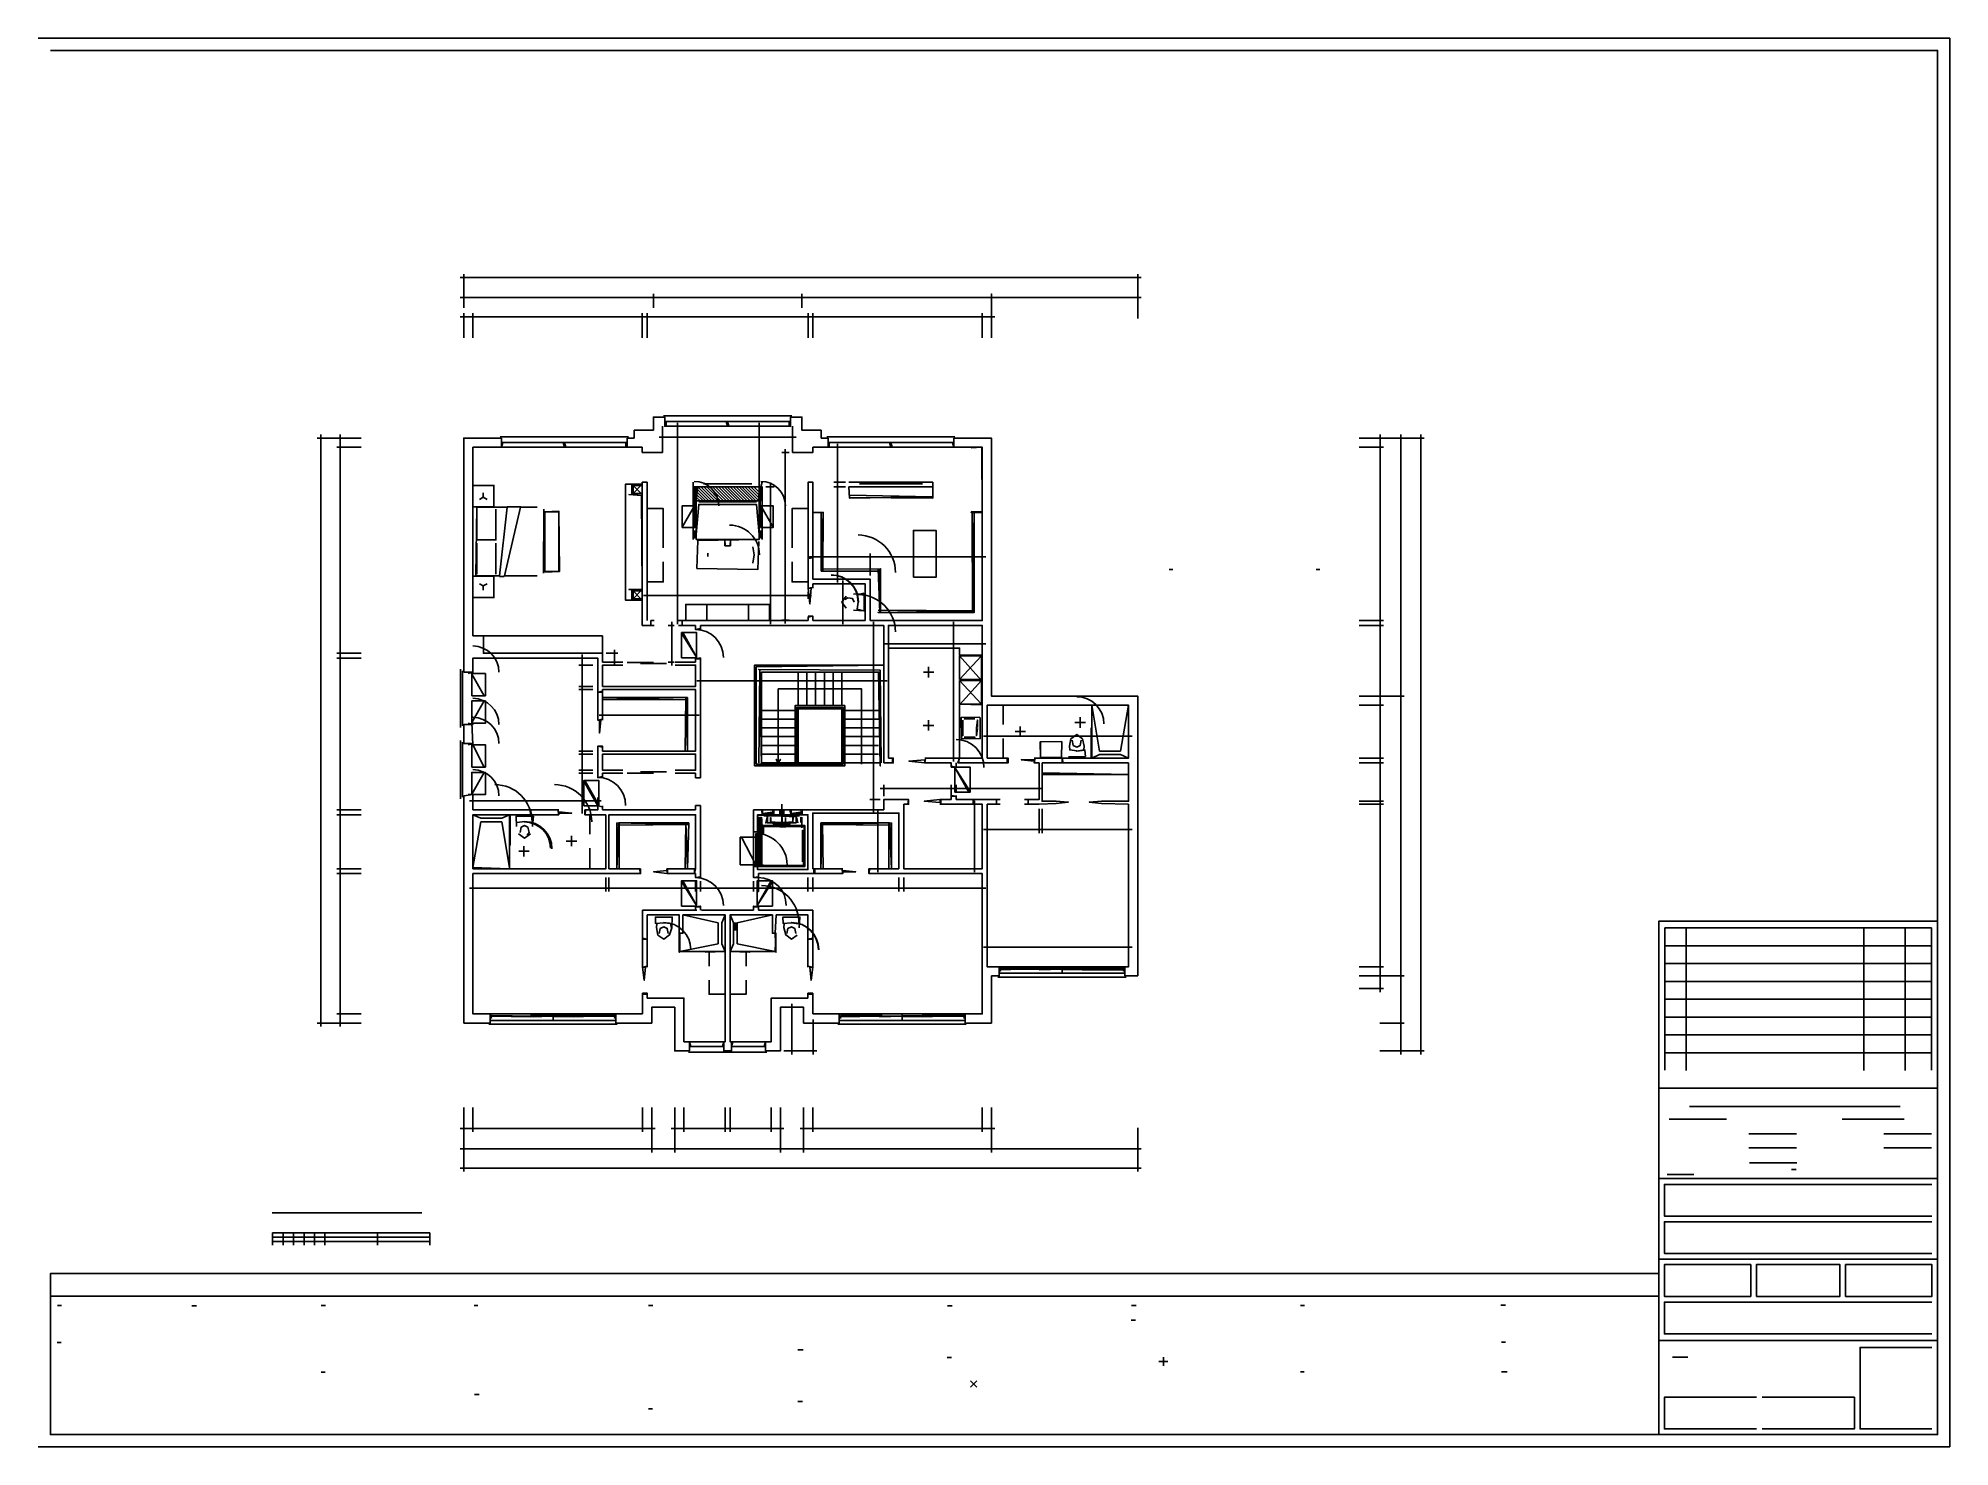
# Model space of a CAD drawing. Header units: metres. Extents: x 58 to 2247, y 57 to 1671.
import ezdxf

# ---------------------------------------------------------------- set-up
doc = ezdxf.new("R2010")
doc.units = ezdxf.units.M
for name, color, linetype in [('interior door main', 3, 'CONTINUOUS'), ('main floor exterior line', 2, 'CONTINUOUS'), ('main floor interior line', 6, 'CONTINUOUS'), ('side window main', 5, 'CONTINUOUS')]:
    doc.layers.add(name, color=color, linetype=linetype)

msp = doc.modelspace()

# ---------------------------------------------------------------- linework, layer by layer
at = {"layer": 'interior door main'}
for points in [[(1920.3, 229.3), (2019.2, 229.3), (2019.2, 265.7), (1920.3, 265.7), (1920.3, 229.3)], [(2025.6, 229.3), (2121.3, 229.3), (2121.3, 265.7), (2025.6, 265.7), (2025.6, 229.3)], [(2127.7, 229.3), (2226.7, 229.3), (2226.7, 265.7), (2127.7, 265.7), (2127.7, 229.3)]]:
    msp.add_lwpolyline(points, dxfattribs=at)
for centre, radius in [((809.1, 1134.9), 28), ((885.4, 1134.9), 28), ((849.6, 1078.8), 34), ((996.7, 1058.7), 42.8), ((965.9, 1024.4), 31.2), ((966, 1024.7), 31.2), ((996.7, 990.5), 42.8), ((810.4, 961.3), 32), ((555.4, 944.4), 30), ((555.4, 884.4), 30), ((1247.1, 885.1), 31.2), ((555.4, 862.7), 30), ((1108.9, 835.3), 32), ((555.4, 802.7), 30), ((580.6, 772.8), 42.8), ((648.8, 772.8), 42.8), ((698.4, 791.8), 32), ((614.4, 742.8), 30), ((614.8, 742.1), 31.2), ((615, 742.8), 30), ((879.6, 723.7), 35.8), ((810.4, 677.1), 32), ((882.4, 677.1), 32), ((886.2, 657.1), 42.8), ((774, 626.4), 31.2), ((920.1, 626.4), 31.2), ((920.4, 626.4), 31.2)]:
    msp.add_arc(centre, radius, 0, 90, dxfattribs=at)
at = {"layer": 'main floor exterior line'}
for points in [[(71.7, 1656.5), (2233.1, 1656.5), (2233.1, 71.1), (71.7, 71.1), (1913.8, 71.1), (1913.8, 272.1), (2233.1, 272.1), (2233.1, 71.1)], [(541, 1396.3), (1321, 1396.3)], [(545, 1372.3), (545, 1400.3)], [(1317, 1372.3), (1317, 1400.3)], [(541, 1373.6), (766.3, 1373.6)], [(545, 1361.6), (545, 1377.6)], [(758.3, 1373.6), (936.3, 1373.6)], [(762.3, 1377.6), (762.3, 1361.6)], [(928.3, 1373.6), (1153.5, 1373.6)], [(932.3, 1377.6), (932.3, 1361.6)], [(1145.5, 1373.6), (1321, 1373.6)], [(1149.5, 1361.6), (1149.5, 1377.6), (1149.5, 1349.6)], [(1317, 1349.6), (1317, 1377.6)], [(541, 1351.5), (559.5, 1351.5)], [(545, 1327.5), (545, 1355.5)], [(551.5, 1351.5), (753.5, 1351.5)], [(555.5, 1355.5), (555.5, 1327.5)], [(745.5, 1351.5), (759, 1351.5)], [(749.5, 1355.5), (749.5, 1327.5)], [(751, 1351.5), (943.5, 1351.5)], [(755, 1355.5), (755, 1327.5)], [(935.5, 1351.5), (949, 1351.5)], [(939.5, 1355.5), (939.5, 1327.5)], [(941, 1351.5), (1143, 1351.5)], [(945, 1355.5), (945, 1327.5)], [(1135, 1351.5), (1153.5, 1351.5)], [(1139, 1355.5), (1139, 1327.5)], [(1149.5, 1327.5), (1149.5, 1355.5)], [(545, 944.4), (545, 1212.5), (588.3, 1212.5)], [(733.8, 1214), (586.8, 1214)], [(588.3, 1207.5), (732.3, 1207.5)], [(732.3, 1202), (588.3, 1202), (555.5, 1202), (555.5, 986)], [(579.6, 1054.4), (579.6, 1029.8), (555.5, 1029.8), (555.5, 1054.6), (555.5, 1133.3), (555.5, 1158.2), (579.6, 1158.2), (579.6, 1133.6)], [(571.7, 1142.3), (567.4, 1144.8), (563.1, 1142.3)], [(567.4, 1144.8), (567.4, 1149.7)], [(559, 1054.6), (560.1, 1133.3), (594.9, 1133.3), (586.1, 1054.6), (560.1, 1054.6)], [(581.8, 1131.2), (581.8, 1095.8), (559.9, 1095.8), (559.9, 1131.2)], [(629.3, 1054.6), (591.7, 1054.6), (610.2, 1133.3), (629.3, 1133.3)], [(594.9, 1133.9), (610.3, 1133.9)], [(636.6, 1131), (636.5, 1057.6)], [(637.3, 1059.7), (637.3, 1128), (637.3, 1060.1), (653.9, 1059.7), (653.9, 1128), (638.1, 1128), (653.9, 1128.8), (654.8, 1059.7), (638.1, 1058.8)], [(559.9, 1092.2), (559.9, 1056.8)], [(581.8, 1092.2), (581.8, 1056.8)], [(591.5, 1054.1), (586.1, 1054.1)], [(1521.4, 1061.9), (1525.5, 1061.9)], [(567.4, 1038.2), (567.4, 1043.2), (563.1, 1045.7)], [(571.7, 1045.7), (567.4, 1043.2)], [(555.5, 986), (567.5, 986)], [(561.5, 986), (704.1, 986)], [(567.5, 986), (567.5, 966), (704.1, 966), (704.1, 986)], [(783.3, 952), (783.3, 1002)], [(795.8, 989.7), (811.8, 961.5), (794.5, 988.9)], [(680.8, 964.5), (680.8, 948.5)], [(717.7, 970), (717.7, 952)], [(541.5, 880.9), (541.5, 947.9)], [(543.5, 882.8), (543.5, 945.9)], [(550.1, 942.8), (555.5, 944.4), (545, 944.4)], [(568.5, 917.3), (554.2, 942.1)], [(698.5, 889.5), (698.5, 960.5), (555.5, 960.5), (555.5, 942.8)], [(692.8, 960.5), (676.8, 960.5)], [(676.8, 952.5), (692.8, 952.5)], [(680.8, 850), (680.8, 928), (680.8, 952.5)], [(704.1, 956), (727.3, 956)], [(727.3, 952.5), (704.1, 952.5), (704.1, 928), (810.5, 928), (810.5, 952.5), (787.3, 952.5)], [(762.4, 955.6), (732.4, 955.6)], [(777.3, 954.3), (747.3, 954.3)], [(787.3, 956), (810.5, 956)], [(816.1, 960.8), (816.1, 823.5)], [(704.1, 889.5), (704.1, 924.5), (810.5, 924.5), (810.5, 854), (704.1, 854)], [(812.1, 934.5), (1030.1, 934.5)], [(568.5, 911.4), (554.2, 886.6), (555.5, 861.2), (568.5, 835.6)], [(704.1, 915.2), (801.3, 915.2), (704.1, 913.2), (801.3, 912.6)], [(801.3, 915.2), (801.3, 854), (799.3, 915.2), (798.6, 854)], [(550.1, 885.9), (555.5, 884.4), (545, 884.4), (545, 862.6), (555.5, 862.6), (550.1, 861.2)], [(700.1, 895.3), (814.5, 895.3)], [(541.5, 799.1), (541.5, 866.1)], [(543.5, 801.2), (543.5, 864.1)], [(680.8, 854.5), (680.8, 828)], [(698.5, 859.5), (698.5, 823.7)], [(680.8, 832.5), (680.8, 782.5)], [(787.3, 832), (810.5, 832), (810.5, 850.5), (704.1, 850.5), (704.1, 832), (727.3, 832)], [(568.5, 829.6), (554.2, 804.8)], [(698.5, 791.2), (682.5, 819.5)], [(683.8, 820.2), (699.8, 792)], [(727.3, 828.5), (704.1, 828.5)], [(762.4, 828.8), (732.4, 828.8)], [(810.5, 828.5), (787.3, 828.5)], [(545, 802.6), (555.5, 804.1), (555.5, 786.5)], [(545, 802.6), (545, 542.5)], [(550.1, 804.1), (555.5, 804.1)], [(702.5, 796.8), (551.5, 796.8)], [(555.5, 794.3), (555.5, 800.8)], [(555.5, 786.5), (653.8, 786.5)], [(653.8, 781), (555.5, 781), (555.5, 719.2), (707.8, 719.2), (707.8, 781)], [(555.5, 781), (597.5, 781), (597.5, 719.2), (555.5, 720.5), (564.6, 773)], [(555.5, 781), (564.6, 777), (588.6, 777), (597.5, 781)], [(588.6, 773), (564.6, 773)], [(597.5, 720.5), (588.6, 773)], [(598.3, 781), (598.3, 746.5), (597.5, 781)], [(605.6, 767.4), (605.1, 779.5), (624.5, 779.5), (623.8, 767.4)], [(614.8, 773.3), (606.4, 772.2)], [(617.6, 757.5), (619.8, 760.9), (618.6, 766.7), (614.6, 768.6), (610.7, 766.7), (609.6, 760.9)], [(621.8, 786.5), (621.8, 781), (620.8, 786.5)], [(624.1, 772.1), (624.8, 779.3)], [(707.8, 781), (683.8, 781)], [(689.3, 781), (689.3, 758.8)], [(704.1, 786.5), (810.5, 786.5)], [(747.5, 719.2), (711.3, 719.2), (711.3, 781), (810.5, 781), (810.5, 719.2), (777.5, 719.2)], [(798.6, 719.2), (799.3, 771.7), (801.3, 719.2), (802.8, 771.7), (722.5, 771.7), (720.5, 719.2), (720.5, 771.7), (802.8, 769.7), (720.5, 769.2)], [(723.2, 771.7), (723.2, 719.2)], [(816.1, 786.5), (816.1, 709)], [(881.5, 721.6), (881.5, 761.4), (882.8, 721.7), (882.8, 768.8)], [(934.3, 767.2), (887, 767.7), (935.7, 768.8), (935.7, 721.7), (934.8, 768.8), (934.3, 721.7)], [(888.8, 779.9), (929.7, 779.9)], [(892.9, 771.8), (925.6, 771.8)], [(925.6, 778.5), (893.1, 780.3), (927.3, 780.3)], [(921.5, 772), (897.1, 772)], [(919.3, 771), (899.3, 771), (919, 770.6)], [(607.9, 759), (614.7, 754.3), (621.5, 759)], [(614, 745.2), (614, 733.2)], [(863.2, 755.3), (879.7, 723.5), (879.7, 759.5)], [(877, 761.4), (877, 721.6), (877.1, 761.4), (877.1, 722)], [(933, 727.2), (933, 763.2), (933.3, 727.2)], [(620, 739.2), (608, 739.2)], [(747.5, 713.7), (555.5, 713.7), (555.5, 553), (749.8, 553)], [(555.5, 709.1), (555.5, 693.1)], [(707.8, 693.1), (707.8, 709.1)], [(711.3, 693.1), (711.3, 709.1)], [(810.5, 713.7), (777.5, 713.7), (762.5, 715.7), (777.5, 717.2)], [(816.1, 709), (810.5, 709), (816.1, 710)], [(810.5, 693.1), (810.5, 705)], [(816.1, 693.1), (816.1, 705)], [(882.5, 710), (877, 709), (882.5, 709.1), (882.5, 693.1), (882.5, 705.1)], [(877, 693.1), (877, 705)], [(939.3, 709.1), (939.3, 693.1)], [(979.2, 719.2), (944.8, 719.2)], [(944.8, 709.1), (944.8, 693.1)], [(947.2, 719.2), (947.2, 713.7)], [(1043.5, 709.1), (1043.5, 693.1)], [(1049, 709.1), (1049, 693.1)], [(551.5, 697.1), (711.8, 697.1)], [(707.3, 697.1), (814.5, 697.1)], [(806.5, 697.1), (820.1, 697.1)], [(812.1, 697.1), (881, 697.1)], [(873, 697.1), (886.5, 697.1)], [(878.5, 697.1), (943.3, 697.1)], [(940.8, 697.1), (1047.5, 697.1)], [(1045, 697.1), (1143, 697.1)], [(812.1, 671.7), (749.8, 671.7), (749.8, 617)], [(755.3, 571), (797.3, 571), (797.3, 521), (844.5, 521), (844.5, 666.3), (796.1, 666.3), (844.5, 666.3), (796.1, 666.3), (836.5, 657.2)], [(755.3, 606.5), (755.3, 666.3), (791.8, 666.3)], [(836.5, 633.2), (792.6, 624.3), (844.5, 624.3), (844.5, 666.3)], [(817.5, 671.7), (877, 671.7)], [(858.1, 633.2), (901.9, 624.3), (850.1, 624.3), (850.1, 666.3), (898.5, 666.3), (850.1, 666.3), (850.1, 521), (897.3, 521), (897.3, 571), (939.3, 571)], [(898.5, 666.3), (858.1, 657.2)], [(944.8, 617), (944.8, 671.7), (882.5, 671.7)], [(939.3, 606.5), (939.3, 666.3), (902.7, 666.3)], [(2233.1, 659), (1913.7, 659), (1913.8, 467.7), (2233.1, 467.7)], [(670.4, 551), (717.9, 551), (670.4, 549.5), (624.4, 550.3), (576.9, 551), (624.4, 549.5)], [(621.4, 551), (673.4, 551), (621.4, 549.5), (576.9, 550.3)], [(673.4, 550.3), (717.9, 550.3)], [(719.4, 542.5), (760.3, 542.5), (760.3, 560.5), (786.8, 560.5), (786.8, 510.5), (803.8, 510.5)], [(545, 542.5), (575.4, 542.5)], [(720.9, 541), (573.9, 541)], [(575.4, 545.5), (719.4, 545.5)], [(844.5, 521), (797.3, 521)], [(802.3, 509), (892.3, 509)], [(803.8, 515.5), (842.8, 515.5)], [(851.8, 515.5), (890.8, 515.5)], [(1913.8, 272.1), (1913.8, 364.2), (2233.1, 364.2), (2233.1, 467.7), (1913.7, 467.7), (1913.8, 364.2)], [(545, 445.7), (545, 417.7)], [(555.5, 417.7), (555.5, 445.7)], [(749.8, 417.7), (749.8, 445.7)], [(760.3, 445.7), (760.3, 417.7)], [(786.8, 445.7), (786.8, 417.7)], [(797.3, 417.7), (797.3, 445.7)], [(844.5, 417.7), (844.5, 445.7)], [(850.1, 417.7), (850.1, 445.7)], [(897.3, 417.7), (897.3, 445.7)], [(907.7, 445.7), (907.7, 417.7)], [(934.3, 445.7), (934.3, 417.7)], [(944.8, 417.7), (944.8, 445.7)], [(1139, 417.7), (1139, 445.7)], [(1149.5, 445.7), (1149.5, 417.7)], [(541, 421.7), (559.5, 421.7)], [(545, 422.3), (545, 394.3)], [(551.5, 421.7), (753.8, 421.7)], [(745.8, 421.7), (764.3, 421.7)], [(760.3, 394.3), (760.3, 422.3)], [(782.8, 421.7), (801.3, 421.7)], [(786.8, 394.3), (786.8, 422.3)], [(793.3, 421.7), (848.5, 421.7)], [(840.5, 421.7), (854.1, 421.7)], [(846.1, 421.7), (901.3, 421.7)], [(893.3, 421.7), (911.7, 421.7)], [(907.7, 394.3), (907.7, 422.3)], [(930.3, 421.7), (948.8, 421.7)], [(934.3, 394.3), (934.3, 422.3)], [(940.8, 421.7), (1143, 421.7)], [(1135, 421.7), (1153.5, 421.7)], [(1149.5, 394.3), (1149.5, 422.3)], [(1317, 422.3), (1317, 394.3)], [(541, 398.3), (764.3, 398.3)], [(545, 400.3), (545, 372.3)], [(756.3, 398.3), (790.8, 398.3)], [(782.8, 398.3), (911.7, 398.3)], [(903.7, 398.3), (938.3, 398.3)], [(930.3, 398.3), (1153.5, 398.3)], [(1145.5, 398.3), (1321, 398.3)], [(1317, 400.3), (1317, 372.3)], [(541, 376.3), (1321, 376.3)], [(2226.7, 357.7), (1920.3, 357.7), (1920.3, 321.3), (2226.7, 321.3)], [(2233.1, 364.2), (2233.1, 272.1)], [(2226.7, 314.9), (1920.3, 314.9), (1920.3, 278.5), (2226.7, 278.5)], [(326.1, 287.9), (326.1, 302.1), (338.1, 302.1), (326.1, 302.1)], [(338.1, 297), (326.1, 297), (338.1, 297), (326.1, 297), (338.1, 297), (350.1, 297)], [(326.1, 292.1), (338.1, 292.1), (326.1, 292.1)], [(362.1, 302.1), (350.1, 302.1), (338.1, 302.1), (338.1, 287.9)], [(338.1, 297), (338.1, 292.1), (350.1, 292.1), (338.1, 292.1), (338.1, 297), (350.1, 297), (338.1, 297), (350.1, 297), (350.1, 302.1), (338.1, 302.1), (338.1, 297), (338.1, 302.1)], [(362.1, 287.9), (362.1, 302.1), (350.1, 302.1), (350.1, 287.9)], [(350.1, 297), (350.1, 292.1), (350.1, 297), (350.1, 302.1)], [(374.1, 297), (386.1, 297), (374.1, 297), (386.1, 297), (374.1, 297), (362.1, 297), (350.1, 297), (362.1, 297), (350.1, 297), (362.1, 297)], [(350.1, 292.1), (362.1, 292.1), (350.1, 292.1)], [(374.1, 297), (374.1, 292.1), (374.1, 297), (374.1, 302.1), (362.1, 302.1), (374.1, 302.1), (374.1, 297), (362.1, 297), (374.1, 297), (362.1, 297), (362.1, 302.1), (362.1, 297), (362.1, 292.1), (374.1, 292.1), (362.1, 292.1), (362.1, 297)], [(386.1, 287.9), (386.1, 302.1), (374.1, 302.1), (374.1, 287.9)], [(386.1, 302.1), (374.1, 302.1)], [(374.1, 292.1), (386.1, 292.1), (374.1, 292.1)], [(446.1, 302.1), (386.1, 302.1), (446.1, 302.1), (446.1, 287.9)], [(386.1, 297), (386.1, 302.1), (386.1, 297), (386.1, 302.1), (386.1, 297), (386.1, 292.1), (386.1, 297), (386.1, 292.1), (386.1, 297)], [(446.1, 297), (506.1, 297), (446.1, 297), (506.1, 297), (446.1, 297), (386.1, 297), (446.1, 297), (386.1, 297), (446.1, 297)], [(446.1, 292.1), (506.1, 292.1), (446.1, 292.1), (386.1, 292.1), (446.1, 292.1)], [(506.1, 302.1), (446.1, 302.1), (506.1, 302.1), (506.1, 287.9)], [(446.1, 297), (446.1, 302.1), (446.1, 297), (446.1, 292.1), (446.1, 297)], [(506.1, 297), (506.1, 302.1), (506.1, 297), (506.1, 292.1), (506.1, 297)], [(2019.2, 265.7), (1920.3, 265.7), (1920.3, 229.3), (2019.2, 229.3)], [(2025.6, 265.7), (2121.3, 265.7), (2121.3, 229.3), (2025.6, 229.3)], [(2127.7, 265.7), (2226.7, 265.7), (2226.7, 229.3), (2127.7, 229.3)], [(71.7, 71.1), (71.7, 255.4), (1913.8, 255.4)], [(71.7, 229.7), (1913.8, 229.7)], [(2226.7, 222.8), (1920.3, 222.8), (1920.3, 186.4), (2226.7, 186.4)], [(556.9, 218.8), (561.3, 218.8)], [(2226.7, 170.9), (2144.3, 170.9), (2144.3, 114), (2144.3, 77.5), (2226.7, 77.5)], [(557.2, 117), (562.6, 117)], [(2025.9, 113.9), (1920.3, 113.9), (1920.3, 77.5), (2025.9, 77.5)], [(2032.3, 113.9), (2137.8, 113.9), (2137.8, 77.5), (2032.3, 77.5)]]:
    msp.add_lwpolyline(points, dxfattribs=at)
at = {"layer": 'main floor interior line'}
for points in [[(57.7, 1670.5), (2247.1, 1670.5), (2247.1, 57.1), (57.7, 57.1)], [(954.3, 1212.5), (954.3, 1221.5), (932.3, 1221.5), (932.3, 1236.5), (919.3, 1236.5), (919.3, 1226), (775.3, 1226), (775.3, 1236.5), (762.3, 1236.5), (762.3, 1221.5), (740.3, 1221.5), (740.3, 1212.5)], [(773.8, 1238), (920.8, 1238)], [(919.3, 1231.5), (775.3, 1231.5)], [(776.8, 1231.5), (776.8, 1226)], [(790, 1230), (790, 999.5)], [(848.8, 1226), (847.3, 1231.5), (847.3, 1226), (845.8, 1231.5)], [(883.5, 1230), (883.5, 1158), (883.3, 1100)], [(917.7, 1226), (917.7, 1231.5)], [(405.3, 1212.5), (377.3, 1212.5)], [(381.3, 1216.5), (381.3, 538.5)], [(427.5, 1212.5), (399.5, 1212.5)], [(403.5, 1216.5), (403.5, 1198)], [(403.5, 1206), (403.5, 962)], [(588.3, 1212.5), (588.3, 1202), (589.8, 1207.5)], [(661.8, 1202), (660.3, 1207.5), (660.3, 1202), (658.8, 1207.5)], [(730.8, 1207.5), (730.8, 1202)], [(749.5, 1202), (732.3, 1202), (732.3, 1212.5)], [(732.3, 1212.5), (740.3, 1212.5)], [(772.8, 1226), (772.8, 1196), (749.5, 1196)], [(768.8, 1213.6), (925.7, 1213.6)], [(772.8, 1213.6), (772.8, 1217.6)], [(794.3, 1226), (786, 1226)], [(945, 1196), (921.7, 1196), (921.7, 1226)], [(921.7, 1213.6), (921.7, 1217.6)], [(962.3, 1212.5), (962.3, 1202), (945, 1202)], [(954.3, 1212.5), (962.3, 1212.5)], [(960.8, 1214), (1107.7, 1214)], [(1106.3, 1207.5), (962.3, 1207.5)], [(963.7, 1207.5), (963.7, 1202)], [(973.1, 1206), (973.1, 1158)], [(1035.7, 1202), (1034.3, 1207.5), (1034.3, 1202), (1032.8, 1207.5)], [(1106.3, 1212.5), (1106.3, 1202), (1104.8, 1207.5)], [(1317, 596.5), (1317, 917), (1149.5, 917), (1149.5, 1212.5), (1106.3, 1212.5)], [(1570.5, 1212.5), (1598.5, 1212.5)], [(1594.3, 1212.5), (1622.3, 1212.5)], [(1594.5, 1216.5), (1594.5, 1198)], [(1594.5, 1206), (1594.5, 999.5)], [(1617.1, 1212.5), (1645.1, 1212.5)], [(1618.3, 1216.5), (1618.3, 913)], [(1641.1, 1216.5), (1641.1, 506.5)], [(399.5, 1202), (427.5, 1202)], [(749.5, 1196), (749.5, 1202)], [(917.7, 1196), (909.2, 1196)], [(913.2, 1200), (913.2, 1000)], [(945, 1202), (945, 1196), (939.5, 1196)], [(1010.5, 1003.5), (1139, 1003.5), (1139, 1202), (1106.3, 1202), (962.3, 1202)], [(974.3, 1202), (969.1, 1202)], [(1126.1, 1202), (1139, 1202), (1126.1, 1201.3)], [(1139, 1202), (1139, 1128), (1138.4, 1201.3)], [(1598.5, 1202), (1570.5, 1202)], [(755, 1003.5), (755, 1162), (749.5, 1162), (749.5, 998), (759.2, 998), (759.2, 1003.5)], [(807.8, 1162), (807.8, 1156.5)], [(886.9, 1162), (885.5, 1156.5), (884.7, 1134.8), (883.3, 1156.5), (883.1, 1140.5), (867.1, 1156.5)], [(896.5, 1160.5), (896.5, 999.5)], [(1010.5, 1003.5), (1010.5, 1051), (945, 1051), (945, 1162), (939.5, 1162), (939.5, 1040.5), (941.5, 1022.5), (943, 1040.5), (939.5, 1040.5), (945, 1041.5)], [(969.1, 1162), (982.2, 1162)], [(973.1, 1166), (973.1, 1152.5)], [(973.1, 1160.5), (973.1, 1047)], [(1082.3, 1156.5), (1082.3, 1162), (986.2, 1162)], [(737.5, 1159.7), (730.3, 1159.7), (730.3, 1026.9), (737.5, 1026.9)], [(749.5, 1158.2), (739, 1158.2), (749.5, 1147.7), (749.5, 1038.9), (748.8, 1146.9), (734.3, 1147.7), (748.8, 1146.9), (737.5, 1147.7), (737.5, 1159.7), (749.5, 1159.7), (739, 1149.2), (749.5, 1149.2)], [(739, 1149.2), (739, 1158.2)], [(807.8, 1096.5), (807.8, 1156.5), (886.9, 1156.5), (886.9, 1096.5)], [(809.9, 1134.8), (809.9, 1156.5), (809.2, 1134.8)], [(811.3, 1156.5), (811.3, 1100)], [(829.3, 1140.5), (813.3, 1156.5), (811.3, 1140.5)], [(825.9, 1140.5), (811.3, 1155.1)], [(822.5, 1140.5), (811.3, 1151.7)], [(819.2, 1140.5), (811.3, 1148.4)], [(815.8, 1140.5), (811.3, 1145)], [(811.3, 1140.5), (883.3, 1140.5)], [(814.3, 1139.5), (880.3, 1139.5)], [(832.6, 1140.5), (816.6, 1156.5)], [(819.8, 1160), (874.9, 1160)], [(836, 1140.5), (820, 1156.5)], [(839.3, 1140.5), (823.3, 1156.5)], [(842.7, 1140.5), (826.7, 1156.5)], [(846.1, 1140.5), (830.1, 1156.5)], [(849.4, 1140.5), (833.4, 1156.5)], [(852.9, 1140.5), (836.9, 1156.5)], [(856.2, 1140.5), (840.2, 1156.5)], [(859.6, 1140.5), (843.6, 1156.5)], [(862.9, 1140.5), (846.9, 1156.5)], [(866.3, 1140.5), (850.3, 1156.5)], [(869.7, 1140.5), (853.7, 1156.5)], [(873, 1140.5), (857, 1156.5)], [(876.4, 1140.5), (860.4, 1156.5)], [(879.7, 1140.5), (863.7, 1156.5)], [(883.3, 1143.7), (870.5, 1156.5)], [(883.3, 1147.1), (873.9, 1156.5)], [(883.3, 1150.4), (877.3, 1156.5)], [(890.9, 1156.5), (900.5, 1156.5)], [(969.1, 1156.5), (982.2, 1156.5)], [(986.9, 1147.2), (1081.7, 1145.2), (986.9, 1143.5), (986.2, 1156.5), (1082.3, 1156.5), (1082.3, 1143.5), (986.9, 1144.6)], [(998.2, 1160), (1070.3, 1160)], [(773.5, 1086.8), (773.5, 1131.7), (755, 1131.7)], [(795.2, 1110.5), (809.2, 1134.8)], [(811.3, 1102), (814.3, 1136.5), (880.3, 1136.5), (883.3, 1102)], [(899.5, 1110.5), (885.5, 1134.8)], [(921.1, 1086.8), (921.1, 1131.7), (939.6, 1131.7)], [(954.4, 1060.2), (954.4, 1127.4), (956.4, 1060.2), (956.9, 1127.4), (945, 1127.4)], [(1019.7, 1015.4), (1129.7, 1014.8), (1019.7, 1012.8), (1129.7, 1012.8), (1129.7, 1127.4), (1127.7, 1012.8), (1127.2, 1127.4)], [(1139, 1127.4), (1126.1, 1127.4), (1139, 1128), (1126.1, 1128.6)], [(809.2, 1106.8), (809.2, 1097.9), (809.9, 1106.8)], [(811.3, 1102), (811.3, 1096.5)], [(811.3, 1096.5), (883.3, 1096.5), (813.2, 1095.3), (812.1, 1063.2), (881.9, 1062), (883, 1094.2)], [(850.3, 1089.2), (844.3, 1089.2), (844.1, 1096.5), (844.1, 1089.2), (850.5, 1089.2), (850.5, 1096.5), (850.3, 1089.2)], [(883.3, 1096.5), (883.3, 1102)], [(885.5, 1106.8), (885.5, 1097.9), (884.7, 1106.8)], [(1060.1, 1053.1), (1086.1, 1053.1), (1086.1, 1106.8), (1060.1, 1106.8)], [(824.8, 1076.7), (824.8, 1080.7)], [(876.2, 1069.4), (877.6, 1078.8), (876.2, 1088.1)], [(939.5, 1074.5), (945, 1075.5), (941, 1076.3), (1014.5, 1076.3)], [(945, 1055), (945, 1080.3)], [(1006.5, 1076.3), (1143, 1076.3)], [(1010.5, 1080.3), (1010.5, 1055)], [(1139, 1076.3), (1139, 1080.3)], [(755, 1047.7), (773.5, 1047.7), (773.5, 1070.6)], [(939.6, 1047.7), (921.1, 1047.7), (921.1, 1070.6)], [(1022.4, 1012.8), (1022.4, 1062.8), (954.4, 1062.2), (1022.4, 1062.8)], [(1022.4, 1060.2), (954.4, 1060.2)], [(1021.7, 1062.8), (1021.7, 1012.8), (1019.7, 1062.8)], [(1353, 1061.9), (1357.2, 1061.9)], [(749.5, 1028.4), (739, 1028.4), (749.5, 1038.9), (734.3, 1038.9), (748.8, 1039.6), (737.5, 1038.9), (737.5, 1026.9), (749.5, 1026.9), (739, 1037.4), (749.5, 1037.4)], [(739, 1037.4), (739, 1028.4)], [(751, 1032.3), (943.5, 1032.3)], [(755, 1031.9), (755, 1036.3)], [(939.5, 1036.5), (939.5, 1028.3)], [(1005, 1003.5), (1005, 1045.5), (945, 1045.5)], [(945, 1045.5), (945, 1040.5)], [(977.1, 1045.5), (983.3, 1045.5)], [(982.9, 1031.4), (978.2, 1024.6), (982.9, 1017.8)], [(979.3, 1049.5), (979.3, 999.5)], [(992.4, 1024.7), (990.5, 1028.6), (984.8, 1029.7), (981.4, 1027.6)], [(991.3, 1015.4), (1003.5, 1014.8), (1003.5, 1034.2), (991.3, 1033.7)], [(1003.1, 1014.5), (995.7, 1016.4), (996.7, 1024.7), (995.7, 1032.8), (1003.1, 1034.7)], [(799.3, 1003.5), (799.3, 1022), (895.3, 1022), (895.3, 1003.5)], [(823.3, 1022), (823.3, 1003.5)], [(871.3, 1022), (871.3, 1003.5)], [(939.5, 1008.5), (945, 1008.5), (939.5, 1007.5), (939.5, 1003.5)], [(945, 1008.5), (945, 1003.5)], [(1594.5, 1007.5), (1594.5, 994)], [(759.2, 1003.5), (763.3, 1003.5)], [(763.3, 998), (759.2, 998)], [(786, 998), (779.3, 998)], [(791, 1003.5), (795.2, 1003.5), (795.2, 998), (791, 998)], [(939.5, 1003.5), (795.2, 1003.5)], [(795.2, 998), (810.5, 998)], [(816.1, 994.3), (810.5, 993.2), (816.1, 993.2), (816.1, 998)], [(810.5, 998), (810.5, 993.2)], [(816.1, 998), (1026.1, 998), (1026.1, 840.5)], [(890.9, 1003.5), (900.5, 1003.5)], [(917.7, 1004), (909.2, 1004)], [(945, 1003.5), (1005, 1003.5)], [(977.1, 1003.5), (983.3, 1003.5)], [(1014.3, 836.5), (1014.3, 1002)], [(1014.3, 998), (1018.3, 998)], [(1031.5, 846), (1031.5, 998), (1139, 998), (1139, 846), (1073, 846)], [(1106.1, 1002), (1106.1, 842)], [(1598.5, 1003.5), (1570.5, 1003.5)], [(1598.5, 998), (1570.5, 998)], [(1594.5, 1002), (1594.5, 913)], [(399.5, 966), (427.5, 966)], [(403.5, 970), (403.5, 956.5)], [(403.5, 964.5), (403.5, 782.5)], [(704.1, 966), (704.1, 956)], [(708.1, 966), (721.7, 966)], [(1027.5, 976.7), (1143, 976.7)], [(1031.5, 972), (1113, 972), (1113, 963.7), (1139, 963.7)], [(399.5, 960.5), (427.5, 960.5)], [(680.8, 952.5), (680.8, 956.5)], [(708.1, 956), (721.7, 956)], [(786, 956), (779.3, 956)], [(816.1, 959.7), (810.5, 959.7), (816.1, 960.8)], [(810.5, 956), (810.5, 960.8)], [(880.1, 839), (880.1, 950.5), (1026.1, 952.5), (878.1, 952.5), (878.1, 837)], [(883, 840.5), (884.1, 946.5), (886.1, 837), (886.1, 944.5), (1020.1, 944.5), (1022.1, 837), (1022.1, 946.5), (883, 947.5), (1022.1, 946.5), (1023, 840.5)], [(928.1, 906), (928.1, 944.5)], [(938.1, 906), (938.1, 944.5)], [(948.1, 906), (948.1, 944.5)], [(958.1, 906), (958.1, 944.5)], [(968.1, 906), (968.1, 944.5)], [(978.1, 944.5), (978.1, 906)], [(1071.5, 944.4), (1083.5, 944.4)], [(1077.5, 950.4), (1077.5, 938.4)], [(1139, 907), (1113, 907.7), (1113, 934.8), (1138, 907.7), (1138, 936), (1138, 963), (1113, 936), (1113, 963), (1138, 934.8), (1113, 907), (1113, 846), (1111, 840.5), (1168.5, 840.5), (1168.5, 846), (1144.5, 846)], [(692.8, 928), (676.8, 928)], [(692.8, 924.5), (676.8, 924.5)], [(680.8, 924), (680.8, 928)], [(704.1, 921.5), (698.5, 921.5), (704.1, 922.5)], [(1000.8, 838.8), (1000.8, 925.2), (905.3, 925.2), (905.3, 840.5), (905.3, 850.4)], [(1113, 936), (1138, 936), (1113, 934.8)], [(1594.5, 921), (1594.5, 902.5)], [(1618.3, 921), (1618.3, 592.5)], [(924.5, 900.5), (886.1, 900.5)], [(981.5, 837), (924.5, 837), (924.5, 906), (981.5, 906)], [(979.5, 839), (926.5, 839), (926.5, 904), (979.5, 904)], [(978.1, 902.5), (978.1, 840.5), (928.1, 840.5), (928.1, 902.5), (978.1, 902.5)], [(1020.1, 900.5), (981.5, 900.5)], [(1198.5, 846), (1306.5, 846), (1306.5, 906.5), (1144.5, 906.5), (1144.5, 846)], [(1163, 884.3), (1163, 906.5)], [(1297.4, 854), (1273.4, 854), (1264.5, 906.5), (1264.5, 846), (1306.5, 846)], [(1306.5, 906.5), (1264.5, 906.5)], [(1306.5, 906.5), (1297.4, 854)], [(1598.5, 917), (1570.5, 917)], [(1598.5, 906.5), (1570.5, 906.5)], [(1622.3, 917), (1594.3, 917)], [(1594.5, 910.5), (1594.5, 842)], [(700.5, 889.5), (700.5, 874.5), (702.1, 889.5), (698.5, 889.5), (704.1, 890.5)], [(924.5, 890.5), (886.1, 890.5)], [(924.5, 880.5), (886.1, 880.5)], [(981.5, 890.5), (1020.1, 890.5)], [(981.5, 880.5), (1020.1, 880.5)], [(1071.3, 883.4), (1083.3, 883.4)], [(1077.3, 889.4), (1077.3, 877.4)], [(1136.6, 892.4), (1136.6, 868.3), (1115, 867.9), (1114.7, 892.4), (1136.3, 892.8)], [(1116.5, 889.2), (1116.5, 871.5), (1115.5, 889.2)], [(1130.6, 890.9), (1118.3, 890.9), (1130.6, 892)], [(1133.4, 880.8), (1133.4, 889.5), (1132.4, 880.7), (1132.4, 871.5), (1133.4, 880)], [(1176.5, 876.3), (1188.5, 876.3)], [(1182.5, 882.3), (1182.5, 870.3)], [(1257, 886.7), (1245, 886.7)], [(1251, 892.7), (1251, 880.7)], [(1263.7, 846), (1263.7, 880.5), (1264.5, 846)], [(692.8, 854), (676.8, 854)], [(704.1, 854), (704.1, 859.5), (698.5, 859.5), (704.1, 858.5)], [(924.5, 870.5), (886.1, 870.5)], [(924.5, 860.5), (886.1, 860.5)], [(981.5, 870.5), (1020.1, 870.5)], [(981.5, 860.5), (1020.1, 860.5)], [(1118.3, 869.8), (1130.8, 869.8), (1118.4, 868.7)], [(1140.5, 871.2), (1310.5, 871.2)], [(1144.5, 870.6), (1144.5, 875.2)], [(1163, 846), (1163, 868.2)], [(1205.8, 846.6), (1205.5, 864.5), (1230, 865.1), (1205.2, 864.5), (1205.8, 846.6), (1229.6, 846.6), (1230.2, 864.5), (1229.6, 846.6)], [(1257.3, 847.9), (1256.6, 855.1), (1247.1, 853.8), (1255.4, 855.4), (1255.6, 859.6), (1253.7, 868), (1247.2, 872.8), (1240.4, 868.1), (1238.7, 859.6), (1239.1, 855.4), (1247.1, 854.3)], [(1242.1, 866.3), (1243.2, 860.5), (1247.2, 858.6), (1251.1, 860.5), (1252.3, 866.3)], [(1306.5, 870.6), (1306.5, 875.2)], [(692.8, 850.5), (676.8, 850.5)], [(878.1, 837), (924.5, 837)], [(926.5, 839), (880.1, 839)], [(924.5, 850.5), (886.1, 850.5)], [(924.5, 840.5), (886.1, 840.5)], [(904.5, 841.3), (907.7, 844.4), (905.3, 840.5), (902.9, 844.4), (905.3, 840.5)], [(981.5, 850.5), (1020.1, 850.5)], [(981.5, 840.5), (1020.1, 840.5), (1010.3, 840.5), (1022.1, 840.5)], [(1014.3, 794.5), (1014.3, 844.5)], [(1026.1, 840.5), (1037, 840.5), (1037, 846), (1031.5, 846)], [(1036.1, 840.5), (1036.1, 846)], [(1074.1, 846), (1073, 840.5), (1073, 844), (1055, 842.5), (1073, 840.5), (1103.5, 840.5), (1103.5, 835.7), (1109, 835.7), (1103.5, 836.8)], [(1123.7, 806.8), (1107.7, 835), (1125, 807.6)], [(1109, 835.7), (1109, 840.5)], [(1112.1, 840.5), (1112.1, 846)], [(1167.5, 846), (1167.5, 840.5)], [(1198.5, 844), (1183.5, 844), (1198.5, 842.5)], [(1207.5, 840.5), (1207.5, 796.5), (1223.4, 796.5), (1237.4, 795.5), (1223.4, 794), (1204, 793), (1191.4, 793)], [(1191.4, 798.5), (1204, 798.5), (1204, 840.5)], [(1204, 840.5), (1198.5, 840.5), (1199.5, 846), (1198.5, 840.5)], [(1306.5, 840.5), (1207.5, 840.5)], [(1230.5, 840.5), (1230.5, 846), (1231.5, 840.5)], [(1257, 847.5), (1237.6, 847.5)], [(1306.5, 793), (1275.4, 794), (1261.4, 795.5), (1275.4, 796.5), (1306.5, 796.5), (1306.5, 840.5)], [(1264.5, 846), (1273.4, 850)], [(1297.4, 850), (1273.4, 850)], [(1297.4, 850), (1306.5, 846)], [(1598.5, 846), (1570.5, 846)], [(1598.5, 840.5), (1570.5, 840.5)], [(1594.5, 850), (1594.5, 836.5)], [(1594.5, 844.5), (1594.5, 792.5)], [(692.8, 832), (676.8, 832)], [(692.8, 828.5), (676.8, 828.5)], [(704.1, 823.7), (698.5, 823.7), (704.1, 824.8), (704.1, 828.5)], [(777.3, 830.3), (747.3, 830.3)], [(816.1, 823.5), (810.5, 823.5), (810.5, 828.5)], [(1022.1, 811.2), (1107.5, 811.2)], [(1026.1, 802.5), (1026.1, 815.2)], [(1099.5, 811.2), (1113, 811.2)], [(1103.5, 815.2), (1103.5, 802.5)], [(1105, 811.2), (1208, 811.2)], [(1109, 815.2), (1109, 806.3)], [(1207.5, 829.2), (1306.5, 827.2), (1207.5, 827.2), (1306.5, 826.6)], [(403.5, 790.5), (403.5, 777)], [(684.8, 786.5), (683.8, 781), (683.8, 786.5), (698.5, 786.5), (698.5, 791.2), (704.1, 790.3), (698.5, 791.2)], [(698.5, 794.3), (698.5, 800.8)], [(704.1, 791.2), (704.1, 786.5)], [(810.5, 786.5), (810.5, 791.5), (816.1, 791.5), (816.1, 786.5)], [(909.3, 768.4), (909.3, 793)], [(1010.3, 798.5), (1022.1, 798.5)], [(1014.3, 782.5), (1014.3, 802.5)], [(1026.1, 786.5), (1026.1, 798.5), (1054.5, 798.5)], [(1049, 793), (1054.5, 793), (1054.5, 798.5), (1053.5, 793)], [(1090.5, 793), (1139, 793), (1139, 719.2), (1049, 719.2), (1049, 793)], [(1090.5, 795), (1072.5, 796.5), (1090.5, 798.5), (1103.5, 798.5)], [(1091.5, 798.5), (1091.5, 793), (1090.5, 798.5)], [(1103.5, 802.3), (1109, 802.3), (1103.5, 803.2), (1103.5, 798.5)], [(1109, 798.5), (1109, 803.2)], [(1155.4, 798.5), (1109, 798.5)], [(1128.5, 798.5), (1128.5, 793), (1129.5, 798.5)], [(1130.1, 797), (1130.1, 715.2)], [(1306.5, 793), (1306.5, 607), (1144.5, 607), (1144.5, 793)], [(1144.5, 793), (1155.4, 793)], [(1159.5, 793), (1155.4, 793), (1155.4, 798.5), (1159.5, 798.5)], [(1187.3, 793), (1191.4, 793), (1191.4, 798.5), (1187.3, 798.5)], [(1598.5, 796.5), (1570.5, 796.5)], [(1598.5, 793), (1570.5, 793)], [(1594.5, 797), (1594.5, 603)], [(399.5, 786.5), (427.5, 786.5)], [(399.5, 781), (427.5, 781)], [(403.5, 785), (403.5, 715.2)], [(653.8, 783), (668.8, 783), (653.8, 784.5), (653.8, 781), (652.8, 786.5)], [(877, 709), (877, 786.5), (1026.1, 786.5)], [(939.3, 780.3), (939.3, 718.3), (881.5, 718.3), (881.5, 781), (939.3, 781), (881.5, 780.3)], [(934.3, 723.2), (882.8, 722.8), (935.7, 721.7), (882.8, 721.7), (882.8, 768.8), (935.7, 768.8)], [(884, 769.6), (885.7, 777.8), (887, 768.8), (885.7, 759.6), (884, 768.4), (885, 760), (884.6, 741.6), (885, 759.6), (883.3, 778), (882.9, 759.6), (884.6, 778), (885.7, 759.5), (886.1, 778), (884.5, 760), (885.7, 741.5), (884, 759.5), (882.9, 778), (882.9, 759.6), (884.5, 778), (884.4, 759.5), (886.1, 741.5), (884.4, 723.5), (884, 742), (882.9, 723.6), (882.9, 742), (883.3, 723.6), (884, 732.4), (884, 741.8), (885.7, 750.4), (885.7, 759.8)], [(886.3, 723.2), (886.3, 776.4), (885.4, 723.2), (883.7, 776.4), (883.3, 723.2), (885.1, 776.4)], [(883.4, 772.7), (883.4, 777.6), (885.2, 772.7)], [(885.9, 786.5), (887.4, 781), (887.4, 786.5), (887.4, 781)], [(887.4, 782.5), (900.1, 781), (885.9, 781), (898.6, 782.5), (887.4, 782.5), (898.6, 782.5), (887.4, 782.5), (898.6, 784)], [(888.5, 759.2), (888.5, 767.2), (888.1, 759.7)], [(892.8, 779.9), (892.8, 771.7), (893, 779.9), (891, 771.7), (892.8, 778.5)], [(896.7, 771.1), (896.7, 777.8), (896.5, 772.6), (896.3, 777.8)], [(897.1, 772.4), (901.7, 772.4)], [(898.6, 786.5), (900.1, 781), (900.1, 786.5), (900.1, 781)], [(919, 770.6), (899.6, 770.6), (919, 771.9)], [(911.5, 781), (911.5, 786.5), (911.5, 781), (910.1, 786.5), (908.5, 781), (908.5, 786.5), (907, 781), (907, 786.5), (908.5, 781), (907, 786.5)], [(911.5, 786.5), (907, 786.5)], [(911.5, 781), (907, 781)], [(907.1, 767.2), (914.1, 767.2)], [(907.4, 770.6), (913.7, 771.9), (913.7, 777.8)], [(909.7, 777.8), (909.7, 771.9)], [(916.9, 772.4), (921.5, 772.4)], [(918.4, 786.5), (919.9, 781), (919.9, 786.5), (919.9, 781), (918.4, 786.5)], [(919.9, 782.5), (932.6, 781), (918.4, 781), (931.2, 782.5), (919.9, 782.5), (931.2, 782.5), (919.9, 782.5), (931.2, 784)], [(921.9, 771.1), (921.9, 777.8), (922, 772.6), (922.2, 777.8), (922, 772.7)], [(925.7, 779.9), (925.7, 771.7), (925.6, 779.9), (927.6, 771.7)], [(925.7, 771.8), (925.7, 778.5), (925.7, 772)], [(931.2, 772.3), (931.2, 778.2), (931.1, 772.3)], [(931.2, 786.5), (932.6, 781), (932.6, 786.5), (932.6, 781)], [(932.2, 778.2), (932.2, 766.2)], [(944.8, 719.2), (944.8, 783), (1043.5, 783), (1043.5, 719.2)], [(956.6, 719.2), (956.1, 771.7), (954.1, 719.2), (954.1, 771.7), (1032.8, 771.7), (1034.8, 719.2), (1034.8, 771.7), (954.1, 769.7), (1034.8, 769.2)], [(1022.1, 786.5), (1010.3, 786.5)], [(1019.3, 787), (1019.3, 715.2)], [(1032.1, 771.7), (1032.1, 719.2)], [(1144.5, 788), (1144.5, 760)], [(1204, 760), (1204, 788)], [(1207.5, 760), (1207.5, 788)], [(674.5, 750.9), (662.5, 750.9)], [(668.5, 756.9), (668.5, 744.9)], [(881.5, 761.4), (877, 761.4)], [(882.8, 734.4), (881.8, 741.5), (885.2, 742.1), (885.2, 747)], [(883.4, 760.1), (883.4, 765), (885.2, 760.1), (885.2, 754.7)], [(1140.5, 764), (1208, 764)], [(1204, 764), (1200, 764)], [(1203.5, 764), (1310.5, 764)], [(1211.5, 764), (1207.5, 764)], [(403.5, 723.2), (403.5, 709.7)], [(689.3, 742.7), (689.3, 719.2)], [(888.5, 723.2), (882.8, 723.2), (883.4, 729)], [(883.4, 736.7), (883.4, 741.6)], [(933.3, 727.2), (933.3, 733.2)], [(399.5, 719.2), (427.5, 719.2)], [(399.5, 713.7), (427.5, 713.7)], [(403.5, 717.7), (403.5, 549)], [(747.5, 719.2), (747.5, 713.7), (746.5, 719.2)], [(778.5, 719.2), (778.5, 713.7), (777.5, 719.2)], [(795.8, 705.5), (811.8, 677.2), (794.5, 704.7)], [(809.5, 719.2), (809.5, 713.7), (810.5, 719.2)], [(810.5, 709), (810.5, 713.7)], [(877, 721.6), (881.5, 721.6)], [(897.3, 705.5), (881.3, 677.2), (898.5, 704.7)], [(979.2, 713.7), (882.5, 713.7)], [(882.5, 713.7), (882.5, 709)], [(1009.2, 713.7), (1139, 713.7), (1139, 553), (944.8, 553)], [(946.1, 713.7), (946.1, 719.2)], [(979.2, 715.7), (994.1, 715.7), (979.2, 717.2), (979.2, 713.7), (978.1, 719.2)], [(1043.5, 719.2), (1009.2, 719.2), (1009.2, 713.7), (1010.1, 719.2)], [(707.8, 697.1), (703.8, 697.1)], [(792.6, 624.3), (792.6, 645.3), (791.9, 623.5), (791.8, 645.3), (791.8, 666.3), (755.3, 666.3)], [(766.1, 656), (765.7, 651.8), (767.3, 643.3), (774.1, 638.6), (780.6, 643.4), (783.2, 651.6), (783.9, 663.8), (764.5, 663.8), (764.7, 656.4), (774.1, 657.1), (782.4, 656.5), (774.1, 657.1)], [(796.1, 666.3), (796.1, 645.3), (796.1, 666.3)], [(816.1, 675.5), (810.5, 675.5), (816.1, 676.5), (816.1, 671.7)], [(810.5, 671.7), (810.5, 676.5)], [(844.5, 624.3), (822.1, 623.5), (844.5, 624.3), (840.5, 633.2), (840.5, 657.2), (844.5, 666.3)], [(836.5, 633.2), (836.5, 657.2)], [(850.1, 666.3), (854.1, 657.2), (854.1, 633.2), (850.1, 624.3), (872.5, 623.5), (850.1, 624.3)], [(858.1, 633.2), (858.1, 657.2), (854.1, 656.9), (858.1, 656.5), (854.1, 656.1), (858.1, 655.7), (854.1, 655.3), (858.1, 654.9), (854.1, 654.5), (858.1, 654.1), (854.1, 653.7), (858.1, 653.3), (854.1, 652.9), (858.1, 652.5), (854.1, 652.1), (858.1, 651.7), (854.1, 651.3), (858.1, 650.9), (854.1, 650.5), (858.1, 650.1), (854.1, 649.7), (858.1, 649.4), (854.1, 649)], [(877, 675.5), (882.5, 675.5), (877, 676.5), (877, 671.7)], [(882.5, 671.7), (882.5, 676.5)], [(898.5, 666.3), (898.5, 645.3), (898.5, 666.3)], [(901.9, 624.3), (902.6, 645.3), (902.6, 623.5), (901.9, 645.3), (902.7, 666.3)], [(928.5, 656.1), (920.3, 657.1), (910.9, 656.4), (910.6, 663.8), (930.1, 663.8), (929.4, 651.6)], [(749.8, 638.5), (755.3, 638.5), (749.8, 639.5)], [(749.8, 635), (749.8, 606.5), (751.8, 591.5), (753.3, 606.5), (749.8, 606.5), (755.3, 607.5)], [(779.2, 645.2), (778.1, 650.9), (774.2, 652.8), (770.2, 650.9), (769, 645.2)], [(782.6, 651.8), (782.2, 656)], [(796.1, 645.3), (791.8, 645.3)], [(902.7, 645.3), (898.5, 645.3)], [(912.2, 656), (911.8, 651.8), (913.8, 643.4), (920.3, 638.6), (927.1, 643.3)], [(925.4, 645.2), (924.2, 650.9), (920.3, 652.8), (916.3, 650.9), (915.2, 645.2)], [(944.8, 638.5), (939.3, 638.5), (944.8, 639.5)], [(944.8, 635), (944.8, 606.5), (942.8, 591.5), (941.3, 606.5), (944.8, 606.5), (939.3, 607.5)], [(2226.1, 651.4), (1920.9, 651.4), (1920.8, 508.3), (2226, 508.3), (2226.1, 651.4)], [(1945, 488.2), (1945, 651.4)], [(2148.8, 488.2), (2148.8, 651.4)], [(2195.9, 488.2), (2195.9, 651.4)], [(826.1, 623.5), (826.1, 607.6)], [(868.5, 623.5), (868.5, 607.6)], [(1140.5, 629.4), (1310.5, 629.4)], [(1144.5, 629.4), (1144.5, 633.4)], [(1306.5, 629.4), (1306.5, 633.4)], [(2226.1, 630.9), (1920.9, 630.9)], [(826.1, 591.4), (826.1, 575.5), (844.5, 575.5)], [(868.5, 591.4), (868.5, 575.5), (850.1, 575.5)], [(1149.5, 596.5), (1158.3, 596.5), (1158.3, 607), (1159.7, 601.5)], [(1149.5, 542.5), (1149.5, 596.5)], [(1303.7, 595), (1156.8, 595)], [(1158.3, 599.5), (1302.3, 599.5)], [(1159.7, 605), (1207.3, 605), (1159.7, 603.5)], [(1159.7, 604.3), (1204.3, 604.3)], [(1204.3, 605), (1256.3, 605), (1204.3, 603.5)], [(1256.3, 604.3), (1300.8, 603.5), (1253.3, 603.5), (1207.3, 604.3)], [(1230.3, 599.5), (1230.3, 607)], [(1253.3, 605), (1300.8, 605)], [(1300.8, 601.5), (1302.3, 607), (1302.3, 596.5), (1317, 596.5)], [(1598.5, 607), (1570.5, 607)], [(1598.5, 596.5), (1570.5, 596.5)], [(1622.3, 596.5), (1594.3, 596.5)], [(1594.5, 611), (1594.5, 592.5)], [(1594.5, 600.5), (1594.5, 577.9)], [(1618.3, 600.5), (1618.3, 538.5)], [(2226.1, 610.5), (1920.9, 610.5)], [(749.8, 553), (749.8, 576.5), (755.3, 576.5), (755.3, 571)], [(755.3, 575.5), (749.8, 575.5)], [(944.8, 553), (944.8, 576.5), (939.3, 576.5), (939.3, 571)], [(939.3, 575.5), (944.8, 575.5)], [(1570.5, 581.9), (1598.5, 581.9)], [(2226.1, 590.1), (1920.9, 590.1)], [(2226.1, 569.7), (1920.9, 569.7)], [(399.5, 553), (427.5, 553)], [(403.5, 557), (403.5, 538.5)], [(575.4, 542.5), (575.4, 553), (576.9, 547.5)], [(647.4, 545.5), (647.4, 553)], [(717.9, 547.5), (719.4, 553), (719.4, 542.5)], [(890.8, 521), (889.3, 515.5), (890.8, 521), (890.8, 510.5), (907.7, 510.5), (907.7, 560.5), (934.3, 560.5), (934.3, 542.5), (975.2, 542.5), (975.2, 553)], [(911.7, 560.5), (924.9, 560.5)], [(920.9, 506.5), (920.9, 564.5)], [(976.6, 547.5), (976.6, 551), (1024.1, 551), (976.6, 549.5), (1021.2, 550.3), (1073.2, 551), (1021.2, 549.5)], [(1070.1, 551), (1117.7, 551), (1070.1, 549.5), (1024.1, 550.3)], [(1047.2, 545.5), (1047.2, 553)], [(1073.2, 550.3), (1117.7, 550.3)], [(1117.7, 547.5), (1119.2, 553), (1119.2, 542.5), (1149.5, 542.5)], [(2226.1, 549.2), (1920.9, 549.2)], [(405.3, 542.5), (377.3, 542.5)], [(427.5, 542.5), (399.5, 542.5)], [(938.3, 542.5), (949.3, 542.5)], [(945.3, 506.5), (945.3, 546.5)], [(1120.6, 541), (973.7, 541)], [(975.2, 545.5), (1119.2, 545.5)], [(1622.3, 542.5), (1594.3, 542.5)], [(1618.3, 546.5), (1618.3, 506.5)], [(2226.1, 528.8), (1920.9, 528.8)], [(803.8, 510.5), (803.8, 521), (805.3, 515.5), (803.8, 521)], [(842.8, 521), (841.3, 515.5), (842.8, 521), (842.8, 510.5), (851.8, 510.5), (851.8, 521), (851.8, 515.5), (853.3, 521)], [(911.7, 510.5), (924.9, 510.5)], [(921.3, 510.5), (949.3, 510.5)], [(1594.3, 510.5), (1622.3, 510.5)], [(1617.1, 510.5), (1645.1, 510.5)], [(1920.8, 488.3), (1920.8, 508.3)], [(2226, 508.3), (2226, 488.3)], [(1949.1, 446.9), (2190.3, 446.9)], [(1925.7, 432.3), (1991.4, 432.3)], [(2123.7, 432.3), (2194.9, 432.3)], [(2017.1, 415.7), (2071.4, 415.7)], [(2017.1, 399.6), (2071.4, 399.6)], [(2171.7, 415.7), (2226, 415.7)], [(2171.7, 399.6), (2226, 399.6)], [(2017.7, 382.2), (2072.1, 382.2)], [(2065.8, 374.7), (2071.2, 374.7)], [(1923.3, 369), (1954, 369)], [(325.6, 325.2), (497, 325.2)], [(1309.8, 219.1), (1315.3, 219.1)], [(1503.3, 219.1), (1508.1, 219.1)], [(1733, 219.2), (1738.1, 219.2)], [(79.7, 218.8), (84.5, 218.8)], [(233.7, 218.7), (238.8, 218.7)], [(381.6, 218.8), (386.6, 218.8)], [(756.6, 218.8), (761.7, 218.8)], [(1099.1, 218.7), (1104.6, 218.7)], [(1309.5, 202.3), (1314.6, 202.3)], [(79.3, 176.5), (83.9, 176.5)], [(1733.5, 176.9), (1738.2, 176.9)], [(1913.8, 178.7), (2233.1, 178.7)], [(927.8, 168.1), (933.7, 168.1)], [(1098.9, 159.4), (1103.6, 159.4)], [(1351.4, 154.7), (1341.3, 154.7)], [(1346.4, 159.7), (1346.4, 149.7)], [(1929.7, 159.9), (1946.9, 159.9)], [(381.6, 142.5), (386.2, 142.5)], [(1132.7, 132.7), (1125.6, 125.5)], [(1125.6, 132.7), (1132.7, 125.5)], [(1503.5, 142.9), (1507.8, 142.9)], [(1733.5, 143.1), (1740.1, 143.1)], [(756.7, 100.5), (761.3, 100.5)], [(927.8, 108.9), (932.9, 108.9)]]:
    msp.add_lwpolyline(points, dxfattribs=at)
at = {"layer": 'side window main'}
for points in [[(555.5, 1133.6), (579.6, 1133.6), (579.6, 1158.2), (555.5, 1158.2), (555.5, 1133.6)], [(811.3, 1140.5), (883.3, 1140.5), (883.3, 1156.5), (811.3, 1156.5), (811.3, 1140.5)], [(638.1, 1059.7), (653.9, 1059.7), (653.9, 1128), (638.1, 1128), (638.1, 1059.7)], [(795.2, 1110.1), (809.8, 1110.1), (809.8, 1134.8), (795.2, 1134.8), (795.2, 1110.1)], [(884.9, 1110.1), (899.5, 1110.1), (899.5, 1134.8), (884.9, 1134.8), (884.9, 1110.1)], [(1060.1, 1053.1), (1086.1, 1053.1), (1086.1, 1106.8), (1060.1, 1106.8), (1060.1, 1053.1)], [(555.5, 1029.8), (579.6, 1029.8), (579.6, 1054.4), (555.5, 1054.4), (555.5, 1029.8)], [(794.5, 960.8), (811.8, 960.8), (811.8, 989.7), (794.5, 989.7), (794.5, 960.8)], [(554.2, 917.3), (569.8, 917.3), (569.8, 942.8), (554.2, 942.8), (554.2, 917.3)], [(1113, 936), (1138, 936), (1138, 963), (1113, 963), (1113, 936)], [(1113, 907.7), (1138, 907.7), (1138, 934.8), (1113, 934.8), (1113, 907.7)], [(554.2, 885.9), (569.8, 885.9), (569.8, 911.4), (554.2, 911.4), (554.2, 885.9)], [(924.5, 837), (981.5, 837), (981.5, 906), (924.5, 906), (924.5, 837)], [(926.5, 839), (979.5, 839), (979.5, 904), (926.5, 904), (926.5, 839)], [(1264.5, 846), (1306.5, 846), (1306.5, 906.5), (1264.5, 906.5), (1264.5, 846)], [(554.2, 835.6), (569.8, 835.6), (569.8, 861.2), (554.2, 861.2), (554.2, 835.6)], [(1107.7, 806.8), (1125, 806.8), (1125, 835.7), (1107.7, 835.7), (1107.7, 806.8)], [(554.2, 804.1), (569.8, 804.1), (569.8, 829.6), (554.2, 829.6), (554.2, 804.1)], [(682.5, 791.2), (699.8, 791.2), (699.8, 820.2), (682.5, 820.2), (682.5, 791.2)], [(555.5, 719.2), (597.5, 719.2), (597.5, 781), (555.5, 781), (555.5, 719.2)], [(861.7, 723.6), (881.1, 723.6), (881.1, 755.3), (861.7, 755.3), (861.7, 723.6)], [(794.5, 676.5), (811.8, 676.5), (811.8, 705.5), (794.5, 705.5), (794.5, 676.5)], [(881.3, 676.5), (898.5, 676.5), (898.5, 705.5), (881.3, 705.5), (881.3, 676.5)]]:
    msp.add_lwpolyline(points, dxfattribs=at)

doc.saveas('drawing.dxf')
